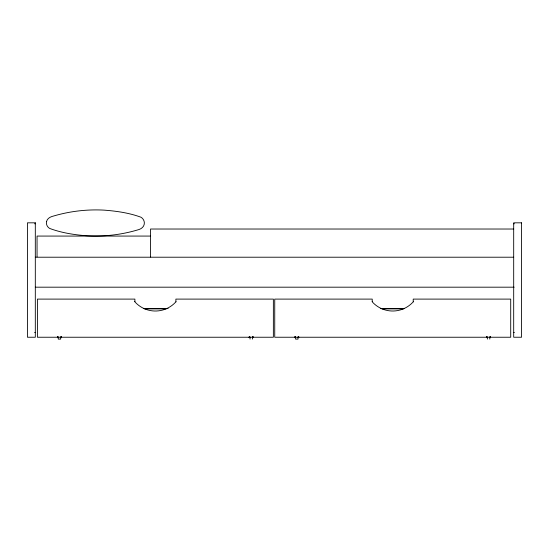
<?xml version="1.0" encoding="UTF-8"?>
<svg xmlns="http://www.w3.org/2000/svg" width="549" height="549" viewBox="0 0 549 549"><rect width="100%" height="100%" fill="white"/><g stroke="black" fill="none" stroke-linecap="round" stroke-linejoin="round"><path stroke-width="0.82" d="M34.601 223.779L35.314 223.779M513.686 223.779L514.399 223.779M513.686 229.022L150.536 229.022L150.536 257.042M150.536 236.07L37.051 236.07L37.051 256.905M35.314 257.213L513.686 257.213M35.314 287.182L514.159 287.182M372.222 301.483L372.874 302.54A27.471 27.471 0 0 0 412.567 302.54L413.459 301.737M143.323 308.538L168.104 308.538M380.656 308.538L404.586 308.538M144.668 308.895L166.107 308.895M382.001 308.895L403.44 308.895M34.601 332.468L35.314 332.468M513.686 332.468L514.399 332.468M134.677 301.483L135.534 302.54A27.471 27.471 0 0 0 175.234 302.54L176.119 301.737M490.566 336.839L490.566 337.566M490.332 336.846L490.332 337.71M490.092 336.846L490.127 337.71M489.756 336.86L489.79 339.11M487.368 336.86L487.409 339.11M486.99 336.846L486.99 337.71M486.757 336.846L486.757 337.71M486.517 336.839L486.551 337.566M413.219 301.737L413.219 299.102L510.707 299.102L510.707 337.237L274.74 337.237L274.74 299.102L372.222 299.102L372.222 301.737M298.814 336.839L298.814 337.566M298.574 336.846L298.574 337.71M298.333 336.846L298.333 337.71M297.997 336.86L297.997 339.11L295.616 339.11L295.616 336.86M295.238 336.846L295.238 337.71M294.998 336.846L294.998 337.71M294.758 336.839L294.758 337.566M253.267 336.839L253.233 337.566M252.993 336.846L252.993 337.71M252.753 336.846L252.753 337.71M252.416 336.86L252.416 339.11M250.035 336.86L250.07 339.11M249.658 336.846L249.692 337.71M249.452 336.846L249.452 337.71M175.886 301.737L175.886 299.102L273.368 299.102L273.368 337.237L37.401 337.237L37.401 299.102L134.889 299.102L134.889 301.737M61.474 336.839L61.474 337.566M61.234 336.846L61.234 337.71M61.001 336.846L61.001 337.71M60.658 336.86L60.658 339.11L58.276 339.11L58.276 336.86M57.899 336.846L57.899 337.71M57.659 336.846L57.659 337.71M57.425 336.839L57.425 337.566M46.535 221.645C45.951 224.28 47.296 227.101 49.63 228.418C61.625 232.906 74.479 234.862 87.209 235.823C104.145 236.756 121.219 234.78 137.49 229.969C140.469 229.324 143.57 227.54 144.215 224.321C144.826 221.563 143.419 218.612 140.983 217.232C129.221 212.888 116.621 211.091 104.173 210.137C87.243 209.21 70.176 211.173 53.898 215.935C50.803 216.635 47.214 218.159 46.535 221.645M35.314 222.825L27.45 222.825L27.45 337.237L35.314 337.237L35.314 222.825M521.55 222.825L513.686 222.825L513.686 337.237L521.55 337.237L521.55 222.825M249.219 337.566L249.219 336.839L249.177 337.566"/></g></svg>
